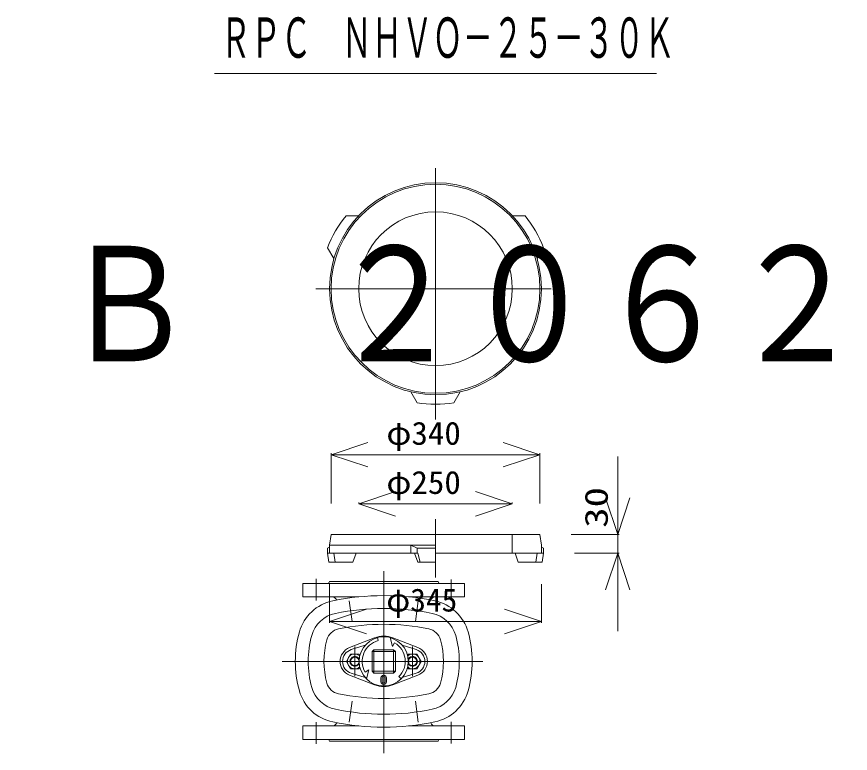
# Model space of a CAD drawing. Units: millimetres, scale not verified. Extents: x -6861 to 6861, y -3554 to 3095.
# Drawn here: x -3408 to -2051, y -2205 to -1006 of the extents above; entities that cross this region are included whole.
import ezdxf
from ezdxf.enums import TextEntityAlignment as Align

# ---------------------------------------------------------------- set-up
doc = ezdxf.new("R2010")
doc.units = ezdxf.units.MM
doc.header["$LTSCALE"] = 20
for name, color, linetype, lineweight in [('0-0_0', 7, 'Continuous', 18), ('0-3_TEMP', 3, 'Continuous', 18), ('0-5_仕切弁', 7, 'Continuous', 18)]:
    doc.layers.add(name, color=color, linetype=linetype, lineweight=lineweight)
doc.styles.add('ＭＳ ゴシック', font='')
doc.styles.get('ＭＳ ゴシック').set_extended_font_data('MS Gothic')

msp = doc.modelspace()

# ---------------------------------------------------------------- linework, layer by layer
at = {"layer": '0-0_0'}
for p, q in [((-3085.84, -1098.93), (-2365.84, -1098.93)), ((-2725.84, -1252.54), (-2725.84, -1661.42)), ((-2851.16, -1330.39), (-2871.57, -1330.15)), ((-2580.12, -1330.15), (-2600.53, -1330.39)), ((-2901.57, -1382.11), (-2891.16, -1399.67)), ((-2560.53, -1399.67), (-2550.12, -1382.11)), ((-2920.92, -1448.93), (-2537.73, -1448.93)), ((-2765.84, -1616.73), (-2755.84, -1634.52)), ((-2695.84, -1634.52), (-2685.84, -1616.73)), ((-2895.84, -1718.93), (-2835.84, -1698.93)), ((-2555.84, -1718.93), (-2615.84, -1698.93)), ((-2895.84, -1798.13), (-2895.84, -1716.64)), ((-2895.84, -1718.93), (-2555.84, -1718.93)), ((-2895.84, -1718.93), (-2835.84, -1738.93)), ((-2555.84, -1718.93), (-2615.84, -1738.93)), ((-2555.84, -1798.13), (-2555.84, -1716.64)), ((-2429.24, -1848.93), (-2429.24, -1721.93)), ((-2429.24, -1848.93), (-2429.24, -1757.89)), ((-2850.84, -1798.93), (-2790.84, -1778.93)), ((-2600.84, -1798.93), (-2660.84, -1778.93)), ((-2429.24, -1848.93), (-2449.24, -1788.93)), ((-2429.24, -1848.93), (-2409.24, -1788.93)), ((-2850.84, -1798.13), (-2850.84, -1796.64)), ((-2850.84, -1798.93), (-2600.84, -1798.93)), ((-2850.84, -1798.93), (-2790.84, -1818.93)), ((-2600.84, -1798.93), (-2660.84, -1818.93)), ((-2600.84, -1798.13), (-2600.84, -1796.64)), ((-2725.84, -1823.93), (-2725.84, -1918.93)), ((-2895.84, -1848.93), (-2898.34, -1865.93)), ((-2895.84, -1848.93), (-2555.84, -1848.93)), ((-2600.84, -1848.93), (-2600.84, -1878.93)), ((-2555.84, -1848.93), (-2553.34, -1865.93)), ((-2505.04, -1848.93), (-2426.95, -1848.93)), ((-2429.24, -1878.93), (-2429.24, -1848.93)), ((-2898.34, -1869.38), (-2901.57, -1870.93)), ((-2898.34, -1865.93), (-2725.84, -1865.93)), ((-2898.34, -1865.93), (-2898.34, -1878.93)), ((-2765.84, -1865.93), (-2765.84, -1878.93)), ((-2765.84, -1865.93), (-2755.84, -1870.93)), ((-2755.84, -1870.93), (-2725.84, -1870.93)), ((-2755.84, -1870.93), (-2755.84, -1878.93)), ((-2553.34, -1865.93), (-2553.34, -1878.93)), ((-2553.34, -1869.38), (-2550.12, -1870.93)), ((-2550.12, -1870.93), (-2550.12, -1878.93)), ((-2901.57, -1878.93), (-2754.84, -1878.93)), ((-2891.16, -1878.93), (-2889.36, -1893.93)), ((-2860.36, -1893.93), (-2855.3, -1878.93)), ((-2759.84, -1878.93), (-2754.84, -1893.93)), ((-2754.84, -1878.93), (-2750.84, -1893.93)), ((-2725.84, -1878.93), (-2550.12, -1878.93)), ((-2560.53, -1878.93), (-2562.32, -1893.93)), ((-2550.12, -1878.93), (-2551.98, -1893.93)), ((-2499.32, -1878.93), (-2426.95, -1878.93)), ((-2429.24, -1878.93), (-2449.24, -1938.93)), ((-2429.24, -1878.93), (-2409.24, -1938.93)), ((-2429.24, -1878.93), (-2429.24, -2005.93)), ((-2899.71, -1893.93), (-2860.36, -1893.93)), ((-2754.84, -1893.93), (-2725.84, -1893.93)), ((-2898.34, -1929.73), (-2898.34, -1992.57)), ((-2553.34, -1929.73), (-2553.34, -1992.57)), ((-2898.34, -1990.28), (-2838.34, -1970.28)), ((-2553.34, -1990.28), (-2613.34, -1970.28)), ((-2898.34, -1990.28), (-2553.34, -1990.28)), ((-2898.34, -1990.28), (-2838.34, -2010.28)), ((-2553.34, -1990.28), (-2613.34, -2010.28))]:
    msp.add_line(p, q, dxfattribs=at)
for points in [[(-2901.57, -1870.93), (-2901.57, -1878.93), (-2899.71, -1893.93)], [(-2551.98, -1893.93), (-2591.32, -1893.93), (-2596.38, -1878.93)]]:
    msp.add_lwpolyline(points, dxfattribs=at)
for radius in [172.5, 170, 125]:
    msp.add_circle((-2725.84, -1448.93), radius, dxfattribs=at)
for start, end in [(140.818, 159.182), (20.818, 39.182), (260.818, 279.182)]:
    msp.add_arc((-2725.84, -1448.93), 188, start, end, dxfattribs=at)
at = {"layer": '0-3_TEMP'}
for p, q in [((-2810.16, -2204.79), (-2810.16, -1908.19)), ((-2920.16, -1921.04), (-2920.16, -1956.22)), ((-2700.16, -1921.75), (-2700.16, -1956.93)), ((-2866.47, -1956.43), (-2861.71, -1990.47)), ((-2753.84, -1956.43), (-2758.6, -1990.47)), ((-2857.16, -2031.22), (-2857.16, -2079.22)), ((-2763.16, -2031.22), (-2763.16, -2079.22)), ((-2975.4, -2055.22), (-2648.6, -2055.22)), ((-2866.47, -2154.02), (-2861.71, -2119.98)), ((-2753.84, -2154.02), (-2758.6, -2119.98)), ((-2920.16, -2189.41), (-2920.16, -2154.23)), ((-2700.16, -2188.7), (-2700.16, -2153.52))]:
    msp.add_line(p, q, dxfattribs=at)
for centre, radius, start, end in [((-2878.71, -2026.72), 50.5, 101.65, 164.247), ((-2810.16, -2359.22), 390, 78.35, 101.65), ((-2741.6, -2026.72), 50.5, 15.753, 78.35), ((-2777.66, -2055.22), 155.5, 164.247, 195.753), ((-2842.66, -2055.22), 155.5, 344.247, 15.753), ((-2878.71, -2083.73), 50.5, 195.753, 258.35), ((-2741.6, -2083.73), 50.5, 281.65, 344.247), ((-2810.16, -1751.22), 390, 258.35, 281.65)]:
    msp.add_arc(centre, radius, start, end, dxfattribs=at)
at = {"layer": '0-5_仕切弁'}
for p, q in [((-2721.66, -1925.22), (-2898.66, -1925.22)), ((-2678.66, -1928.22), (-2941.66, -1928.22)), ((-2941.66, -1928.22), (-2941.66, -1950.22)), ((-2678.66, -1950.22), (-2678.66, -1928.22)), ((-2941.66, -1950.22), (-2850.65, -1950.22)), ((-2769.66, -1950.22), (-2678.66, -1950.22)), ((-2824.99, -2017), (-2865.84, -2032.85)), ((-2820.51, -2016.59), (-2819.21, -2021.42)), ((-2799.8, -2016.59), (-2795.92, -2031.08)), ((-2795.33, -2017), (-2754.47, -2032.85)), ((-2840.4, -2029.04), (-2863.11, -2036.13)), ((-2795.92, -2031.08), (-2792.44, -2025.04)), ((-2779.91, -2029.04), (-2757.2, -2036.13)), ((-2871.01, -2055.22), (-2864.08, -2043.22)), ((-2864.08, -2043.22), (-2850.23, -2043.22)), ((-2850.23, -2043.22), (-2848.94, -2045.45)), ((-2826.16, -2036.22), (-2829.16, -2039.22)), ((-2829.16, -2071.22), (-2829.16, -2039.22)), ((-2829.16, -2039.22), (-2791.16, -2039.22)), ((-2826.16, -2036.22), (-2826.16, -2074.22)), ((-2794.16, -2036.22), (-2826.16, -2036.22)), ((-2794.16, -2074.22), (-2794.16, -2036.22)), ((-2791.16, -2039.22), (-2794.16, -2036.22)), ((-2791.16, -2039.22), (-2791.16, -2071.22)), ((-2770.08, -2043.22), (-2771.37, -2045.45)), ((-2756.23, -2043.22), (-2770.08, -2043.22)), ((-2749.3, -2055.22), (-2756.23, -2043.22)), ((-2864.08, -2067.22), (-2871.01, -2055.22)), ((-2756.23, -2067.22), (-2749.3, -2055.22)), ((-2850.23, -2067.22), (-2864.08, -2067.22)), ((-2863.11, -2074.32), (-2840.4, -2081.41)), ((-2848.94, -2065), (-2850.23, -2067.22)), ((-2834.56, -2069.02), (-2840.59, -2072.5)), ((-2838.44, -2083.51), (-2834.56, -2069.02)), ((-2829.16, -2071.22), (-2791.16, -2071.22)), ((-2826.16, -2074.22), (-2829.16, -2071.22)), ((-2794.16, -2074.22), (-2826.16, -2074.22)), ((-2791.16, -2071.22), (-2794.16, -2074.22)), ((-2779.91, -2081.41), (-2757.2, -2074.32)), ((-2771.37, -2065), (-2770.08, -2067.22)), ((-2770.08, -2067.22), (-2756.23, -2067.22)), ((-2865.84, -2077.6), (-2824.99, -2093.45)), ((-2814.66, -2082.22), (-2814.66, -2088.22)), ((-2812.66, -2088.22), (-2812.66, -2082.22)), ((-2807.66, -2082.22), (-2807.66, -2088.22)), ((-2805.66, -2088.22), (-2805.66, -2082.22)), ((-2754.47, -2077.6), (-2795.33, -2093.45)), ((-2785.41, -2079.97), (-2781.87, -2083.51)), ((-2941.66, -2160.22), (-2850.65, -2160.22)), ((-2941.66, -2182.22), (-2941.66, -2160.22)), ((-2769.66, -2160.22), (-2678.66, -2160.22)), ((-2678.66, -2160.22), (-2678.66, -2182.22)), ((-2678.66, -2182.22), (-2941.66, -2182.22)), ((-2721.66, -2185.22), (-2898.66, -2185.22))]:
    msp.add_line(p, q, dxfattribs=at)
for centre, radius in [((-2810.16, -2055.22), 40), ((-2857.16, -2055.22), 6.9), ((-2763.16, -2055.22), 6.9)]:
    msp.add_circle(centre, radius, dxfattribs=at)
for centre, radius, start, end in [((-2901.66, -1925.22), 3, 270, 0), ((-2718.66, -1925.22), 3, 180, 270), ((-2894.16, -1958.22), 8, 20.606, 90), ((-2810.16, -2359.22), 411, 78.35, 101.65), ((-2726.16, -1958.22), 8, 90, 159.394), ((-2878.71, -2026.72), 71.5, 101.65, 164.247), ((-2741.6, -2026.72), 71.5, 15.753, 78.35), ((-2810.16, -2359.22), 364.33, 90, 101.65), ((-2810.16, -2359.22), 364.33, 78.35, 90), ((-2777.66, -2055.22), 176.5, 164.247, 195.753), ((-2878.71, -2026.72), 24.83, 101.65, 164.247), ((-2741.6, -2026.72), 24.83, 15.753, 78.35), ((-2842.66, -2055.22), 176.5, 344.247, 15.753), ((-2777.66, -2055.22), 129.83, 164.247, 195.753), ((-2810.16, -2055.22), 35, 105, 209.584), ((-2810.16, -2055.22), 41, 68.795, 111.205), ((-2842.66, -2055.22), 129.83, 344.247, 15.753), ((-2857.16, -2055.22), 24, 111.205, 248.795), ((-2810.16, -2055.22), 35, 315, 59.584), ((-2763.16, -2055.22), 24, 291.205, 68.795), ((-2857.16, -2055.22), 20, 107.33, 252.67), ((-2857.16, -2055.22), 12, 48.122, 311.878), ((-2857.16, -2055.22), 8, 26.498, 333.502), ((-2763.16, -2055.22), 12, 228.122, 131.878), ((-2763.16, -2055.22), 8, 206.498, 153.502), ((-2763.16, -2055.22), 20, 287.33, 72.67), ((-2810.16, -2082.22), 4.5, 0, 180), ((-2810.16, -2088.22), 4.5, 180, 0), ((-2810.16, -2082.22), 2.5, 0, 180), ((-2810.16, -2088.22), 2.5, 180, 0), ((-2878.71, -2083.73), 71.5, 195.753, 258.35), ((-2878.71, -2083.73), 24.83, 195.753, 258.35), ((-2810.16, -2055.22), 41, 248.795, 291.205), ((-2741.6, -2083.73), 24.83, 281.65, 344.247), ((-2741.6, -2083.73), 71.5, 281.65, 344.247), ((-2810.16, -1751.22), 364.33, 258.35, 270), ((-2810.16, -1751.22), 364.33, 270, 281.65), ((-2894.16, -2152.22), 8, 270, 339.394), ((-2810.16, -1751.22), 411, 258.35, 281.65), ((-2726.16, -2152.22), 8, 200.606, 270), ((-2901.66, -2185.22), 3, 0, 90), ((-2718.66, -2185.22), 3, 90, 180)]:
    msp.add_arc(centre, radius, start, end, dxfattribs=at)

# ---------------------------------------------------------------- texts
at = {"layer": '0-0_0', "style": 'ＭＳ ゴシック'}
for s, height, width, p in [('ＲＰＣ\u3000ＮＨＶＯ－２５－３０Ｋ', 65.69, 0.55, (-3075.84, -1092.89)), ('φ340', 37.54, 1.05, (-2805.84, -1714.05)), ('φ250', 37.54, 1.05, (-2805.84, -1794.05))]:
    msp.add_text(s, height=height, dxfattribs=dict(at, width=width)).set_placement(p, align=Align.BOTTOM_LEFT)
at = {"layer": '0-0_0', "style": 'ＭＳ ゴシック', "width": 1.3}
msp.add_text('30', height=37.54, rotation=90, dxfattribs=at).set_placement((-2434.12, -1837.89), align=Align.BOTTOM_LEFT)
at = {"layer": '0-0_0', "style": 'ＭＳ ゴシック'}
msp.add_text('φ345', height=37.54, dxfattribs=at).set_placement((-2805.84, -1985.4), align=Align.BOTTOM_LEFT)
at = {"layer": '0-5_仕切弁', "style": 'ＭＳ ゴシック', "width": 0.85}
msp.add_text('水道用仕切弁（ＪＩＳ\u3000Ｂ\u3000２０６２、左開き）', height=187.7, dxfattribs=at).set_placement((-5728.8, -1623.38), align=Align.BOTTOM_LEFT)

doc.saveas('drawing.dxf')
